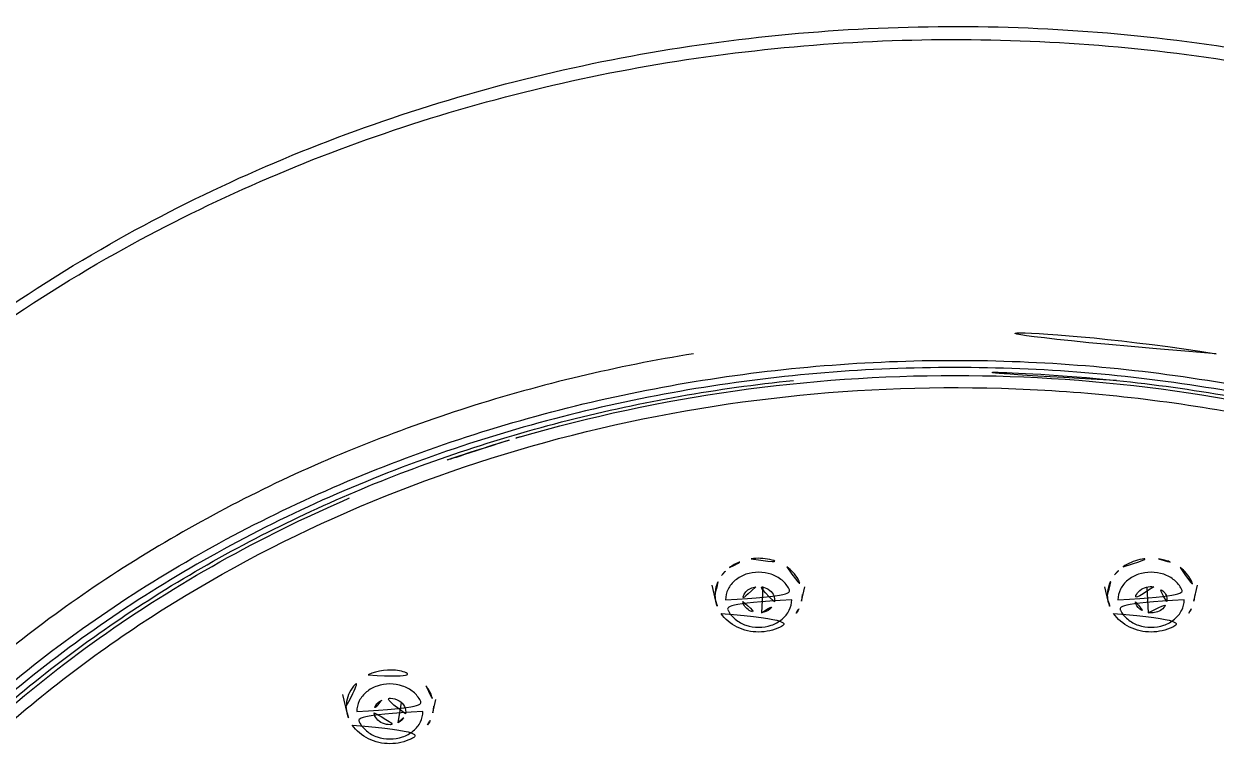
# Model space of a CAD drawing. Extents: x 16296660632 to 16296678186, y -37409619871 to -37409616409.
# Drawn here: x 16296676324.33 to 16296676358.09, y -37409616833.03 to -37409616812.25 of the extents above; entities that cross this region are included whole.
import ezdxf

# ---------------------------------------------------------------- set-up
doc = ezdxf.new("R2010")
doc.units = 0
doc.header["$LTSCALE"] = 10
doc.header["$MEASUREMENT"] = 0
doc.layers.get('0').update_dxf_attribs({"linetype": 'CONTINUOUS'})

msp = doc.modelspace()

# ---------------------------------------------------------------- linework, layer by layer
at = {"ltscale": 0.5}
for p, q in [((16296676333.495781, -37409616825.707939), (16296676333.552759, -37409616825.683342)), ((16296676343.921379, -37409616828.61068), (16296676343.81745, -37409616828.149811)), ((16296676345.25375, -37409616828.208893), (16296676345.21332, -37409616828.93586)), ((16296676346.34898, -37409616828.610672), (16296676346.442169, -37409616828.197403)), ((16296676355.034861, -37409616828.61068), (16296676354.942289, -37409616828.200157)), ((16296676356.130079, -37409616828.208946), (16296676356.170521, -37409616828.93586)), ((16296676357.46246, -37409616828.610672), (16296676357.56584, -37409616828.152222)), ((16296676343.921379, -37409616828.61068), (16296676343.900169, -37409616828.420967)), ((16296676346.37018, -37409616828.420967), (16296676346.34898, -37409616828.610672)), ((16296676355.034861, -37409616828.61068), (16296676355.01366, -37409616828.420967)), ((16296676357.483669, -37409616828.420967), (16296676357.46246, -37409616828.610672)), ((16296676333.478121, -37409616831.775093), (16296676333.36084, -37409616831.25502)), ((16296676335.90572, -37409616831.775093), (16296676335.991249, -37409616831.395813)), ((16296676333.478121, -37409616831.775093), (16296676333.456909, -37409616831.585381)), ((16296676335.007339, -37409616831.473328), (16296676334.91692, -37409616832.055771)), ((16296676335.92692, -37409616831.585381), (16296676335.90572, -37409616831.775093))]:
    msp.add_line(p, q, dxfattribs=at)
for centre, radius, start, end in [((16296676350.691891, -37409616867.304359), 46.302887, 80.804653, 99.1941603), ((16296676350.691919, -37409616867.164169), 45.0441, 84.1726196, 95.8274891), ((16296676350.247629, -37409616864.719467), 42.460253, 106.2303398, 106.6634876), ((16296676349.913429, -37409616863.696899), 41.384803, 106.6262444, 113.2865389)]:
    msp.add_arc(centre, radius, start, end, dxfattribs=at)
for points, knots in [([(16296676326.76503, -37409616818.489212), (16296676329.29814, -37409616817.046638), (16296676334.72699, -37409616814.635513), (16296676343.444349, -37409616812.572502), (16296676352.48262, -37409616812.087273), (16296676361.44158, -37409616813.202026), (16296676369.92909, -37409616815.870033), (16296676377.570959, -37409616819.984673), (16296676384.02096, -37409616825.372566), (16296676387.387381, -37409616829.74942), (16296676388.756611, -37409616832.056023)], [0, 0, 0, 0, 0.125519925, 0.253937169, 0.383733469, 0.513185354, 0.64062016, 0.764668528, 0.884499094, 1, 1, 1, 1]), ([(16296676326.92062, -37409616818.753311), (16296676329.42222, -37409616817.345917), (16296676334.776039, -37409616814.990517), (16296676343.362511, -37409616812.960938), (16296676352.266359, -37409616812.457947), (16296676361.1019, -37409616813.504707), (16296676369.49062, -37409616816.05748), (16296676377.07181, -37409616820.013184), (16296676383.51178, -37409616825.205978), (16296676386.918341, -37409616829.436409), (16296676388.32029, -37409616831.670403)], [0, 0, 0, 0, 0.125460168, 0.253880152, 0.383724231, 0.513258976, 0.640791586, 0.764913044, 0.884718448, 1, 1, 1, 1]), ([(16296676308.192369, -37409616848.036797), (16296676308.18441, -37409616846.58564), (16296676308.38238, -37409616843.669342), (16296676309.31546, -37409616839.368263), (16296676310.869249, -37409616835.198357), (16296676313.756531, -37409616829.855217), (16296676318.82365, -37409616823.812943), (16296676323.972639, -37409616820.07946), (16296676326.76503, -37409616818.489212)], [0, 0, 0, 0, 0.119138076, 0.238960869, 0.36013133, 0.483215396, 0.736183404, 1, 1, 1, 1]), ([(16296676308.23698, -37409616848.037376), (16296676308.23699, -37409616846.59906), (16296676308.449881, -37409616843.70858), (16296676309.40077, -37409616839.44738), (16296676310.96946, -37409616835.315903), (16296676313.87525, -37409616830.01667), (16296676318.96472, -37409616824.023277), (16296676324.12281, -37409616820.327347), (16296676326.92062, -37409616818.753311)], [0, 0, 0, 0, 0.118642455, 0.238062613, 0.358949549, 0.48192182, 0.735201088, 1, 1, 1, 1]), ([(16296676343.293579, -37409616821.596336), (16296676341.130529, -37409616821.94738), (16296676336.886881, -37409616822.95343), (16296676330.886971, -37409616825.360573), (16296676325.46244, -37409616828.590134), (16296676320.77437, -37409616832.550728), (16296676316.96339, -37409616837.130852), (16296676314.14831, -37409616842.200027), (16296676312.42025, -37409616847.605087), (16296676312.03084, -37409616851.338043), (16296676312.03083, -37409616853.187103)], [0, 0, 0, 0, 0.136203862, 0.269935676, 0.400346432, 0.52691745, 0.649567624, 0.768672492, 0.885070792, 1, 1, 1, 1]), ([(16296676312.699129, -37409616853.195107), (16296676312.71629, -37409616851.132263), (16296676313.246201, -37409616846.960533), (16296676315.4835, -37409616840.995949), (16296676319.06517, -37409616835.522682), (16296676323.842621, -37409616830.749748), (16296676329.626921, -37409616826.848412), (16296676336.197399, -37409616823.958237), (16296676343.307381, -37409616822.181908), (16296676350.691891, -37409616821.582672), (16296676358.07637, -37409616822.1819), (16296676365.186291, -37409616823.958214), (16296676371.756701, -37409616826.848289), (16296676377.540951, -37409616830.749527), (16296676382.318411, -37409616835.522377), (16296676385.90015, -37409616840.995567), (16296676388.137541, -37409616846.960136), (16296676388.667521, -37409616851.13192), (16296676388.68471, -37409616853.194794)], [0, 0, 0, 0, 0.056786236, 0.114515232, 0.173930077, 0.235460743, 0.29919542, 0.364895673, 0.432059396, 0.500001234, 0.567942837, 0.635105872, 0.700805174, 0.764538933, 0.826068993, 0.885483689, 0.943212958, 1, 1, 1, 1]), ([(16296676388.441191, -37409616853.219116), (16296676388.425911, -37409616851.168617), (16296676387.902531, -37409616847.021469), (16296676385.682711, -37409616841.091217), (16296676382.12553, -37409616835.649017), (16296676377.378759, -37409616830.90287), (16296676371.63032, -37409616827.023262), (16296676365.09971, -37409616824.149109), (16296676358.032351, -37409616822.382584), (16296676350.69186, -37409616821.786659), (16296676343.351391, -37409616822.382607), (16296676336.2841, -37409616824.149117), (16296676329.75358, -37409616827.023232), (16296676324.005211, -37409616830.902771), (16296676319.258459, -37409616835.648842), (16296676315.70125, -37409616841.091003), (16296676313.48135, -37409616847.021248), (16296676312.957939, -37409616851.168427), (16296676312.94264, -37409616853.218964)], [0, 0, 0, 0, 0.056786756, 0.114514246, 0.173926764, 0.235455537, 0.299189585, 0.364890721, 0.432056613, 0.500001345, 0.567945833, 0.635111014, 0.700811163, 0.764544253, 0.826072378, 0.885484714, 0.943212453, 1, 1, 1, 1]), ([(16296676338.380051, -37409616823.951424), (16296676342.35968, -37409616822.792953), (16296676350.69211, -37409616821.629158), (16296676359.02453, -37409616822.793007), (16296676363.004141, -37409616823.951523)], [0, 0, 0, 0, 0.500000133, 1, 1, 1, 1]), ([(16296676313.300859, -37409616851.503593), (16296676313.422939, -37409616849.697647), (16296676314.05476, -37409616846.070381), (16296676316.11451, -37409616840.888077), (16296676319.21998, -37409616836.088303), (16296676323.272079, -37409616831.817123), (16296676328.14439, -37409616828.198502), (16296676333.689489, -37409616825.33754), (16296676339.73925, -37409616823.316963), (16296676343.972799, -37409616822.572418), (16296676346.11838, -37409616822.352859)], [0, 0, 0, 0, 0.114111469, 0.230150155, 0.34931773, 0.472314203, 0.599349345, 0.730149057, 0.864030476, 1, 1, 1, 1]), ([(16296676314.278521, -37409616847.600708), (16296676314.694469, -37409616845.798508), (16296676315.926611, -37409616842.228172), (16296676318.84976, -37409616837.293694), (16296676322.764919, -37409616832.872978), (16296676329.21179, -37409616827.786629), (16296676339.04805, -37409616823.44239), (16296676349.86108, -37409616822.191689), (16296676358.51877, -37409616823.086388), (16296676364.790251, -37409616824.699677), (16296676370.62776, -37409616827.205727), (16296676375.852779, -37409616830.530563), (16296676380.30158, -37409616834.575569), (16296676383.83231, -37409616839.220886), (16296676386.327511, -37409616844.321854), (16296676387.249769, -37409616847.950684), (16296676387.510201, -37409616849.768723)], [0, 0, 0, 0, 0.057076022, 0.115578614, 0.175915476, 0.23824307, 0.367862325, 0.501820306, 0.569110601, 0.635642607, 0.700862585, 0.764351462, 0.825879756, 0.885451133, 0.943324254, 1, 1, 1, 1]), ([(16296676355.265301, -37409616822.352837), (16296676357.410879, -37409616822.572403), (16296676361.644449, -37409616823.316933), (16296676367.694241, -37409616825.337486), (16296676373.23937, -37409616828.198448), (16296676378.1117, -37409616831.81707), (16296676382.16382, -37409616836.088257), (16296676385.26932, -37409616840.888046), (16296676387.329069, -37409616846.070374), (16296676387.960899, -37409616849.697639), (16296676388.082979, -37409616851.503593)], [0, 0, 0, 0, 0.135969474, 0.269850897, 0.400650647, 0.527685839, 0.650682352, 0.769849943, 0.8858886, 1, 1, 1, 1]), ([(16296676313.994169, -37409616847.7061), (16296676314.50598, -37409616845.363907), (16296676316.211229, -37409616840.721786), (16296676320.52635, -37409616834.544197), (16296676326.37936, -37409616829.35981), (16296676331.027941, -37409616826.775307), (16296676333.495781, -37409616825.707939)], [0, 0, 0, 0, 0.236168842, 0.480498172, 0.735133128, 1, 1, 1, 1]), ([(16296676344.920719, -37409616827.408432), (16296676345.097, -37409616827.382561), (16296676345.455681, -37409616827.394501), (16296676345.787809, -37409616827.534714), (16296676345.92902, -37409616827.633347)], [0, 0, 0, 0, 0.508430719, 1, 1, 1, 1]), ([(16296676355.454809, -37409616827.633347), (16296676355.596029, -37409616827.534714), (16296676355.92815, -37409616827.394501), (16296676356.28684, -37409616827.382561), (16296676356.46312, -37409616827.408432)], [0, 0, 0, 0, 0.491569293, 1, 1, 1, 1]), ([(16296676344.087839, -37409616827.876129), (16296676344.103161, -37409616827.855721), (16296676344.16869, -37409616827.774963), (16296676344.24605, -37409616827.703957), (16296676344.3088, -37409616827.656898)], [0, 0, 0, 0, 0.245524918, 1, 1, 1, 1]), ([(16296676344.3088, -37409616827.656898), (16296676344.35198, -37409616827.624519), (16296676344.53808, -37409616827.503761), (16296676344.75503, -37409616827.432747), (16296676344.920719, -37409616827.408432)], [0, 0, 0, 0, 0.243746269, 1, 1, 1, 1]), ([(16296676345.92902, -37409616827.633347), (16296676346.06023, -37409616827.725014), (16296676346.283609, -37409616827.956863), (16296676346.37018, -37409616828.271072), (16296676346.37018, -37409616828.420967)], [0, 0, 0, 0, 0.516378389, 1, 1, 1, 1]), ([(16296676355.216829, -37409616827.855988), (16296676355.233391, -37409616827.835037), (16296676355.30418, -37409616827.752281), (16296676355.38747, -37409616827.680397), (16296676355.454809, -37409616827.633347)], [0, 0, 0, 0, 0.245322999, 1, 1, 1, 1]), ([(16296676356.46312, -37409616827.408432), (16296676356.519369, -37409616827.416687), (16296676356.73624, -37409616827.461487), (16296676356.943399, -37409616827.558189), (16296676357.075041, -37409616827.656898)], [0, 0, 0, 0, 0.25680866, 1, 1, 1, 1]), ([(16296676357.075041, -37409616827.656898), (16296676357.19746, -37409616827.748703), (16296676357.404449, -37409616827.976318), (16296676357.483669, -37409616828.277092), (16296676357.483669, -37409616828.420967)], [0, 0, 0, 0, 0.515382057, 1, 1, 1, 1]), ([(16296676343.900169, -37409616828.420967), (16296676343.900169, -37409616828.325157), (16296676343.93368, -37409616828.129227), (16296676344.02849, -37409616827.955162), (16296676344.087839, -37409616827.876129)], [0, 0, 0, 0, 0.492230487, 1, 1, 1, 1]), ([(16296676344.197941, -37409616828.566917), (16296676344.197941, -37409616828.464569), (16296676344.250481, -37409616828.251297), (16296676344.465019, -37409616827.993179), (16296676344.775129, -37409616827.825127), (16296676345.135151, -37409616827.767014), (16296676345.495171, -37409616827.825119), (16296676345.805309, -37409616827.993156), (16296676346.019871, -37409616828.251282), (16296676346.07242, -37409616828.464561), (16296676346.07242, -37409616828.566917)], [0, 0, 0, 0, 0.114312006, 0.235129985, 0.364650407, 0.499988885, 0.63532732, 0.764854047, 0.885682873, 1, 1, 1, 1]), ([(16296676355.01366, -37409616828.420967), (16296676355.01366, -37409616828.321167), (16296676355.05014, -37409616828.116699), (16296676355.152849, -37409616827.936958), (16296676355.216829, -37409616827.855988)], [0, 0, 0, 0, 0.491642902, 1, 1, 1, 1]), ([(16296676355.31142, -37409616828.566917), (16296676355.31142, -37409616828.464569), (16296676355.36396, -37409616828.251297), (16296676355.578501, -37409616827.993179), (16296676355.888611, -37409616827.825127), (16296676356.248631, -37409616827.767014), (16296676356.60866, -37409616827.825119), (16296676356.918791, -37409616827.993156), (16296676357.13335, -37409616828.251282), (16296676357.1859, -37409616828.464561), (16296676357.1859, -37409616828.566917)], [0, 0, 0, 0, 0.114312006, 0.235129985, 0.364650407, 0.499988885, 0.63532732, 0.764854047, 0.885682873, 1, 1, 1, 1]), ([(16296676345.05715, -37409616828.19796), (16296676344.95153, -37409616828.213448), (16296676344.795, -37409616828.287666), (16296676344.689501, -37409616828.46769), (16296676344.681669, -37409616828.568047), (16296676344.68891, -37409616828.614853)], [0, 0, 0, 0, 0.525058513, 0.767063988, 1, 1, 1, 1]), ([(16296676345.57967, -37409616828.625198), (16296676345.59058, -37409616828.567337), (16296676345.57741, -37409616828.438873), (16296676345.455391, -37409616828.284103), (16296676345.269329, -37409616828.194733), (16296676345.12702, -37409616828.187866), (16296676345.05715, -37409616828.19796)], [0, 0, 0, 0, 0.226899523, 0.46705534, 0.727936042, 1, 1, 1, 1]), ([(16296676356.32692, -37409616828.197998), (16296676356.256981, -37409616828.187714), (16296676356.11446, -37409616828.194794), (16296676355.92819, -37409616828.284233), (16296676355.80617, -37409616828.439369), (16296676355.79324, -37409616828.568039), (16296676355.80431, -37409616828.625954)], [0, 0, 0, 0, 0.272085503, 0.532941207, 0.773087496, 1, 1, 1, 1]), ([(16296676356.694811, -37409616828.615646), (16296676356.702169, -37409616828.568832), (16296676356.69458, -37409616828.468361), (16296676356.5893, -37409616828.287918), (16296676356.43259, -37409616828.213753), (16296676356.32692, -37409616828.197998)], [0, 0, 0, 0, 0.232942924, 0.474931215, 1, 1, 1, 1]), ([(16296676346.07242, -37409616828.566917), (16296676346.07242, -37409616828.669273), (16296676346.01988, -37409616828.88253), (16296676345.80534, -37409616829.140663), (16296676345.49523, -37409616829.308701), (16296676345.13521, -37409616829.366829), (16296676344.775181, -37409616829.308723), (16296676344.46505, -37409616829.140678), (16296676344.250481, -37409616828.882553), (16296676344.197941, -37409616828.669273), (16296676344.197941, -37409616828.566917)], [0, 0, 0, 0, 0.114312006, 0.235129985, 0.364650407, 0.499988885, 0.63532732, 0.764854047, 0.885682873, 1, 1, 1, 1]), ([(16296676344.68891, -37409616828.614853), (16296676344.696739, -37409616828.665543), (16296676344.74032, -37409616828.767471), (16296676344.910139, -37409616828.919678), (16296676345.0975, -37409616828.952858), (16296676345.21332, -37409616828.93586)], [0, 0, 0, 0, 0.229746287, 0.475643305, 1, 1, 1, 1]), ([(16296676345.21332, -37409616828.93586), (16296676345.300791, -37409616828.922836), (16296676345.465811, -37409616828.857407), (16296676345.56493, -37409616828.703331), (16296676345.57967, -37409616828.625198)], [0, 0, 0, 0, 0.526562467, 1, 1, 1, 1]), ([(16296676357.1859, -37409616828.566917), (16296676357.1859, -37409616828.669273), (16296676357.13336, -37409616828.882523), (16296676356.918831, -37409616829.140648), (16296676356.60874, -37409616829.308693), (16296676356.24872, -37409616829.366829), (16296676355.88867, -37409616829.308723), (16296676355.578529, -37409616829.140678), (16296676355.36396, -37409616828.882538), (16296676355.31142, -37409616828.669273), (16296676355.31142, -37409616828.566917)], [0, 0, 0, 0, 0.114310105, 0.235124067, 0.364641692, 0.499979657, 0.635320228, 0.764859836, 0.885692229, 1, 1, 1, 1]), ([(16296676355.80431, -37409616828.625954), (16296676355.81922, -37409616828.703934), (16296676355.91843, -37409616828.857491), (16296676356.083151, -37409616828.923027), (16296676356.170521, -37409616828.93586)], [0, 0, 0, 0, 0.473465878, 1, 1, 1, 1]), ([(16296676356.170521, -37409616828.93586), (16296676356.28623, -37409616828.952599), (16296676356.47328, -37409616828.919823), (16296676356.643101, -37409616828.767982), (16296676356.68685, -37409616828.666283), (16296676356.694811, -37409616828.615646)], [0, 0, 0, 0, 0.524299117, 0.770216997, 1, 1, 1, 1]), ([(16296676344.070431, -37409616828.952248), (16296676344.18252, -37409616829.117844), (16296676344.514391, -37409616829.392059), (16296676345.136909, -37409616829.526756), (16296676345.759041, -37409616829.390587), (16296676346.090099, -37409616829.11554), (16296676346.201651, -37409616828.949692)], [0, 0, 0, 0, 0.244705046, 0.500077808, 0.755397943, 1, 1, 1, 1]), ([(16296676355.18391, -37409616828.952248), (16296676355.296, -37409616829.117844), (16296676355.627871, -37409616829.392059), (16296676356.250401, -37409616829.526756), (16296676356.87253, -37409616829.390587), (16296676357.203581, -37409616829.11554), (16296676357.31513, -37409616828.949692)], [0, 0, 0, 0, 0.244705046, 0.500077808, 0.755397943, 1, 1, 1, 1]), ([(16296676334.074421, -37409616830.694969), (16296676334.344589, -37409616830.565109), (16296676334.96719, -37409616830.485573), (16296676335.531231, -37409616830.785133), (16296676335.71233, -37409616831.006203)], [0, 0, 0, 0, 0.51194441, 1, 1, 1, 1]), ([(16296676333.456909, -37409616831.585381), (16296676333.456909, -37409616831.495567), (16296676333.486429, -37409616831.312172), (16296676333.65851, -37409616830.970337), (16296676333.897711, -37409616830.779907), (16296676334.074421, -37409616830.694969)], [0, 0, 0, 0, 0.237457849, 0.481575461, 1, 1, 1, 1]), ([(16296676333.754681, -37409616831.731323), (16296676333.754681, -37409616831.628967), (16296676333.80722, -37409616831.41571), (16296676334.021761, -37409616831.157593), (16296676334.331869, -37409616830.989548), (16296676334.691891, -37409616830.931412), (16296676335.05192, -37409616830.989532), (16296676335.362049, -37409616831.157562), (16296676335.576611, -37409616831.415703), (16296676335.62916, -37409616831.628967), (16296676335.62916, -37409616831.731323)], [0, 0, 0, 0, 0.114312006, 0.235129985, 0.364650407, 0.499988885, 0.63532732, 0.764854047, 0.885682873, 1, 1, 1, 1]), ([(16296676335.71233, -37409616831.006203), (16296676335.779711, -37409616831.088463), (16296676335.88822, -37409616831.272133), (16296676335.92692, -37409616831.482719), (16296676335.92692, -37409616831.585381)], [0, 0, 0, 0, 0.508784698, 1, 1, 1, 1]), ([(16296676334.46702, -37409616831.406837), (16296676334.396971, -37409616831.440491), (16296676334.273769, -37409616831.5401), (16296676334.235741, -37409616831.697769), (16296676334.24415, -37409616831.76841)], [0, 0, 0, 0, 0.522069714, 1, 1, 1, 1]), ([(16296676335.134001, -37409616831.80114), (16296676335.14958, -37409616831.732483), (16296676335.12948, -37409616831.573647), (16296676334.95595, -37409616831.403763), (16296676334.71357, -37409616831.337311), (16296676334.54254, -37409616831.370773), (16296676334.46702, -37409616831.406837)], [0, 0, 0, 0, 0.224868515, 0.467587726, 0.732677703, 1, 1, 1, 1]), ([(16296676335.62916, -37409616831.731323), (16296676335.62916, -37409616831.833679), (16296676335.57662, -37409616832.046944), (16296676335.36207, -37409616832.305069), (16296676335.05197, -37409616832.473106), (16296676334.691959, -37409616832.531227), (16296676334.331949, -37409616832.473129), (16296676334.021811, -37409616832.305107), (16296676333.80723, -37409616832.046967), (16296676333.754681, -37409616831.833687), (16296676333.754681, -37409616831.731323)], [0, 0, 0, 0, 0.114311701, 0.235134772, 0.364657407, 0.499981712, 0.635314509, 0.764844915, 0.885679469, 1, 1, 1, 1]), ([(16296676334.24415, -37409616831.76841), (16296676334.251631, -37409616831.831177), (16296676334.310221, -37409616831.959061), (16296676334.48513, -37409616832.080841), (16296676334.70277, -37409616832.121094), (16296676334.85092, -37409616832.087486), (16296676334.91692, -37409616832.055763)], [0, 0, 0, 0, 0.226741485, 0.473823236, 0.737327634, 1, 1, 1, 1]), ([(16296676334.91692, -37409616832.055763), (16296676334.970381, -37409616832.029922), (16296676335.06595, -37409616831.96064), (16296676335.12182, -37409616831.854797), (16296676335.134001, -37409616831.80114)], [0, 0, 0, 0, 0.518980898, 1, 1, 1, 1]), ([(16296676333.627171, -37409616832.116661), (16296676333.73926, -37409616832.282249), (16296676334.071131, -37409616832.556473), (16296676334.693661, -37409616832.691177), (16296676335.31579, -37409616832.555008), (16296676335.646839, -37409616832.279953), (16296676335.75839, -37409616832.114113)], [0, 0, 0, 0, 0.244705046, 0.500077808, 0.755397943, 1, 1, 1, 1])]:
    msp.add_open_spline(points, degree=3, knots=knots, dxfattribs=at)
for points in [[(16296676343.921379, -37409616828.61068), (16296676343.9487, -37409616828.731857), (16296676344.000799, -37409616828.849373), (16296676344.070431, -37409616828.952248)], [(16296676346.201651, -37409616828.949692), (16296676346.27042, -37409616828.847458), (16296676346.321871, -37409616828.730873), (16296676346.34898, -37409616828.610672)], [(16296676355.034861, -37409616828.61068), (16296676355.062189, -37409616828.731857), (16296676355.114281, -37409616828.849373), (16296676355.18391, -37409616828.952248)], [(16296676357.31513, -37409616828.949692), (16296676357.3839, -37409616828.847458), (16296676357.43536, -37409616828.730873), (16296676357.46246, -37409616828.610672)], [(16296676333.478121, -37409616831.775093), (16296676333.505449, -37409616831.896271), (16296676333.557541, -37409616832.013786), (16296676333.627171, -37409616832.116661)], [(16296676335.75839, -37409616832.114113), (16296676335.82716, -37409616832.011864), (16296676335.878611, -37409616831.895279), (16296676335.90572, -37409616831.775093)]]:
    msp.add_open_spline(points, degree=3, dxfattribs=at)

doc.saveas('drawing.dxf')
